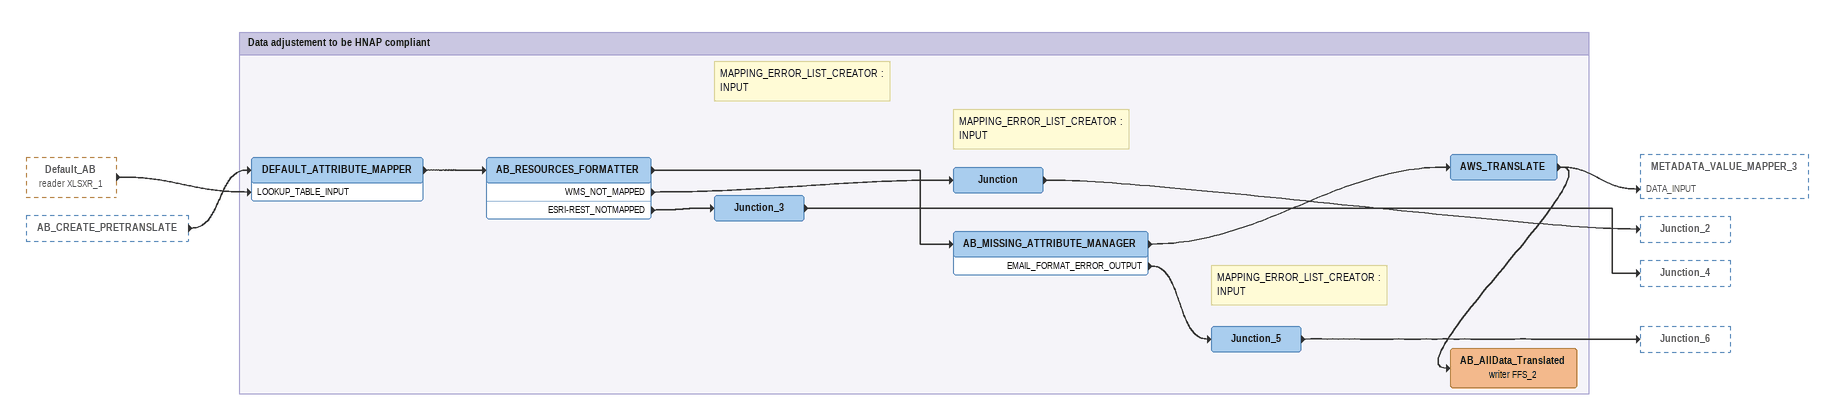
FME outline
Default_AB (reader XLSXR_1) [outside]
    -> DEFAULT_ATTRIBUTE_MAPPER [LOOKUP_TABLE_INPUT]
AB_CREATE_PRETRANSLATE [outside]
    -> DEFAULT_ATTRIBUTE_MAPPER

Bookmark: Data adjustement to be HNAP compliant
DEFAULT_ATTRIBUTE_MAPPER
    -> AB_RESOURCES_FORMATTER
AB_RESOURCES_FORMATTER
    WMS_NOT_MAPPED -> Junction
    ESRI-REST_NOTMAPPED -> Junction_3
    -> AB_MISSING_ATTRIBUTE_MANAGER
Note: MAPPING_ERROR_LIST_CREATOR : INPUT
Junction
    -> Junction_2
Note: MAPPING_ERROR_LIST_CREATOR : INPUT
Junction_3
    -> Junction_4
AB_MISSING_ATTRIBUTE_MANAGER
    EMAIL_FORMAT_ERROR_OUTPUT -> Junction_5
    -> AWS_TRANSLATE
AWS_TRANSLATE
    -> METADATA_VALUE_MAPPER_3 [DATA_INPUT]
    -> AB_AllData_Translated (writer FFS_2)
AB_AllData_Translated (writer FFS_2)
Note: MAPPING_ERROR_LIST_CREATOR : INPUT
Junction_5
    -> Junction_6
